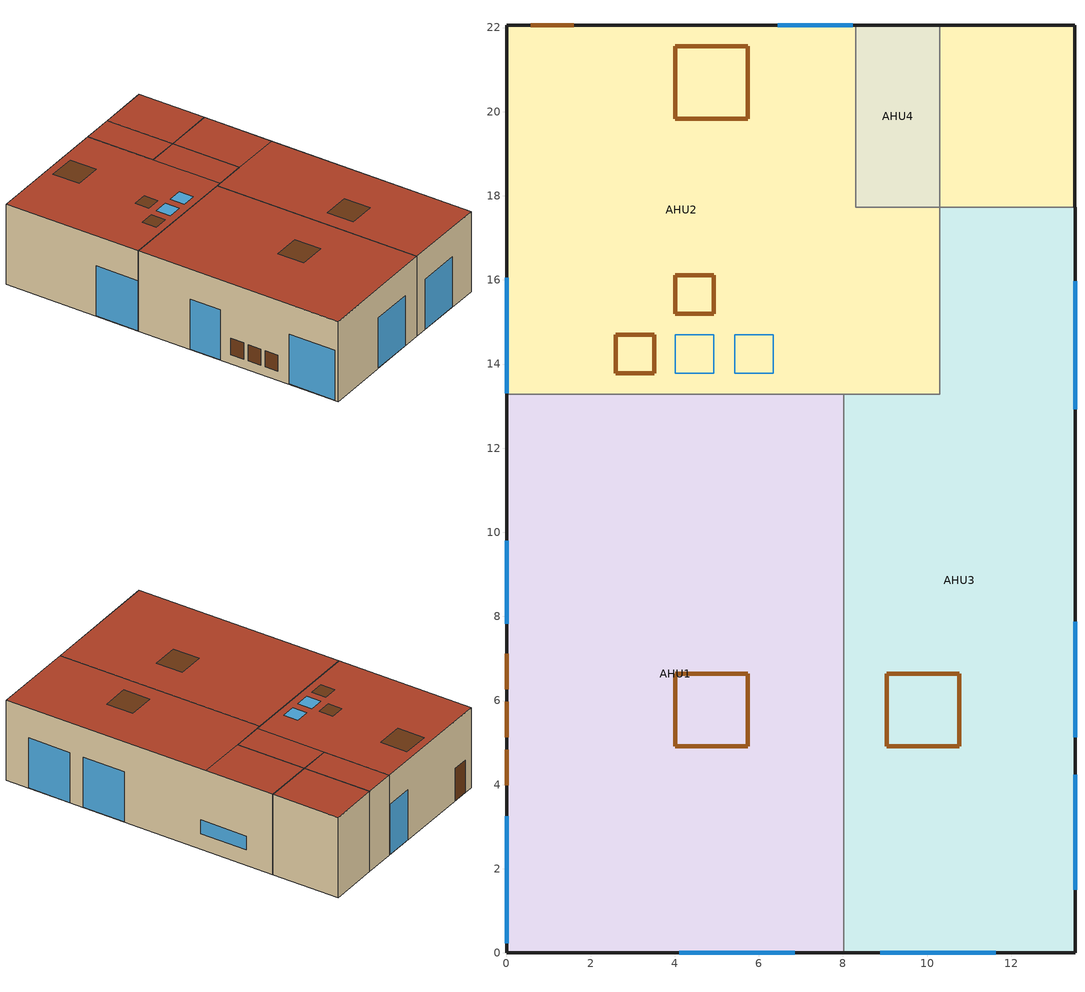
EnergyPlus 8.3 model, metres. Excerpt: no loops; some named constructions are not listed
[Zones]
AHU1
 floor othersidecoefficients (ExtSlabCarpet 4in ClimateZone 1-8): 8.02,13.28 8.02,0 0,0 0,13.28 z0
 wall outside (Nudura 11 in ICF): 0,13.28 0,0 8.02,0 z0:5.3
 wall to AHU2 (Interior Wall): 8.02,13.28 0,13.28 z0:5.3
 wall to AHU3 (Air Wall): 8.02,0 8.02,13.28 z0:5.3
 window (ViewGlassNoTint_Construction): 0,9.8 0,7.82 / 0,3.25 0,0.23 / 4.11,0 6.85,0 z0.03:3.33
 door (Exterior Door): 0,4.83 0,3.99 / 0,5.97 0,5.13 / 0,7.11 0,6.27 z0.61:1.68
 door (Aluminum_PV_Support): 5.74,4.91 5.74,6.64 4.01,6.64 4.01,4.91 z5.3
 roof outside (WF Roof): 8.02,0 8.02,13.28 0,13.28 0,0 z5.3
AHU2
 floor othersidecoefficients (ExtSlabCarpet 4in ClimateZone 1-8): 8.3,22.06 8.3,17.72 10.29,17.72 10.29,13.28 0,13.28 0,22.06 z0; 13.52,22.06 13.52,17.72 10.29,17.72 10.29,22.06 z0
 wall outside (Nudura 11 in ICF): 8.3,22.06 0,22.06 0,13.28 / 13.52,17.72 13.52,22.06 10.29,22.06 z0:5.3
 wall to AHU4 (Interior Wall): 10.29,22.06 10.29,17.72 8.3,17.72 8.3,22.06 z0:5.3
 wall to AHU3 (Interior Wall): 10.29,17.72 13.52,17.72 / 8.02,13.28 10.29,13.28 z0:5.3
 wall to AHU3 (Air Wall): 10.29,13.28 10.29,17.72 z0:5.3
 window (ViewGlassNoTint_Construction): 8.23,22.06 6.45,22.06 / 0,16.05 0,13.3 z0.03:3.33
 door (Exterior Door): 1.6,22.06 0.58,22.06 z0:2.13; 3.51,13.78 3.51,14.69 2.6,14.69 2.6,13.78 z5.3; 4.93,15.19 4.93,16.11 4.01,16.11 4.01,15.19 z5.3
 door (Aluminum_PV_Support): 5.74,19.83 5.74,21.56 4.01,21.56 4.01,19.83 z5.3
 roof outside (WF Roof): 13.52,17.72 13.52,22.06 10.29,22.06 10.29,17.72 z5.3; 10.29,13.28 10.29,17.72 8.3,17.72 8.3,13.28 z5.3; 0,13.28 8.3,13.28 8.3,22.06 0,22.06 z5.3
 skylight (SolaTube): 6.34,13.78 6.34,14.69 5.43,14.69 5.43,13.78 z5.3; 4.93,13.78 4.93,14.69 4.01,14.69 4.01,13.78 z5.3
AHU3
 floor othersidecoefficients (ExtSlabCarpet 4in ClimateZone 1-8): 13.52,17.72 13.52,0 8.02,0 8.02,13.28 10.29,13.28 10.29,17.72 z0
 wall outside (Nudura 11 in ICF): 8.02,0 13.52,0 13.52,17.72 z0:5.3
 window (ViewGlassNoTint_Construction): 13.52,5.13 13.52,7.87 / 13.52,1.5 13.52,4.24 / 8.88,0 11.63,0 z0.03:3.33; 13.52,12.92 13.52,15.97 z1.02:1.93
 door (Aluminum_PV_Support): 10.77,4.91 10.77,6.64 9.04,6.64 9.04,4.91 z5.3
 roof outside (WF Roof): 13.52,13.28 13.52,17.72 10.29,17.72 10.29,13.28 z5.3; 13.52,0 13.52,13.28 8.02,13.28 8.02,0 z5.3
AHU4
 floor othersidecoefficients (ExtSlabCarpet 4in ClimateZone 1-8): 10.29,22.06 10.29,17.72 8.3,17.72 8.3,22.06 z0
 wall outside (Nudura 11 in ICF): 10.29,22.06 8.3,22.06 z0:5.3
 roof outside (WF Roof): 10.29,17.72 10.29,22.06 8.3,22.06 8.3,17.72 z5.3
[Schedule:Compact]
Hialeah_Occupancy: Through: 3/8, For: Weekdays SummerDesignDay, Until: 06:00, 0, Until: 07:00, 0.2, Until: 09:00, 0.5, Until: 12:00, 0.75, Until: 14:00, 1, Until: 17:00, 0.75, Until: 18:00, 1, Until: 19:00, 0.2, Until: 24:00, 0, For: Saturday, Until: 06:00, 0, Until: 07:00, 0.2, Until: 09:00, 0.5, Until: 12:00, 0.75, Until: 14:00, 1, Until: 16:00, 0.75, Until: 17:00, 0.5, Until: 24:00, 0, For: Sunday Holidays WinterDesignDay AllOtherDays, Until: 24:00, 0, Through: 11/1, For: Weekdays SummerDesignDay, Until: 05:00, 0, Until: 06:00, 0.2, Until: 08:00, 0.5, Until: 11:00, 0.75, Until: 13:00, 1, Until: 16:00, 0.75, Until: 17:00, 1, Until: 18:00, 0.2, Until: 24:00, 0, For: Saturday, Until: 05:00, 0, Until: 06:00, 0.2, Until: 08:00, 0.5, Until: 11:00, 0.75, Until: 13:00, 1, Until: 15:00, 0.75, Until: 16:00, 0.5, Until: 24:00, 0, For: Sunday Holidays WinterDesignDay AllOtherDays, Until: 24:00, 0, Through: 12/31, For: Weekdays SummerDesignDay, Until: 06:00, 0, Until: 07:00, 0.2, Until: 09:00, 0.5, Until: 12:00, 0.75, Until: 14:00, 1, Until: 17:00, 0.75, Until: 18:00, 1, Until: 19:00, 0.2, Until: 24:00, 0, For: Saturday, Until: 06:00, 0, Until: 07:00, 0.2, Until: 09:00, 0.5, Until: 12:00, 0.75, Until: 14:00, 1, Until: 16:00, 0.75, Until: 17:00, 0.5, Until: 24:00, 0, For: Sunday Holidays WinterDesignDay AllOtherDays, Until: 24:00, 0
Hialeah HtgSetp Electrical: Through: 3/25, For: Weekdays SummerDesignDay, Until: 07:00, 18.33, Until: 19:00, 19.44, Until: 24:00, 18.33, For: Saturday, Until: 08:00, 18.33, Until: 17:00, 19.44, Until: 24:00, 18.33, For: Sunday Holidays WinterDesignDay AllOtherDays, Until: 24:00, 18.33, Through: 12/31, For: AllOtherDays, Until: 24:00, 18.33
Hialeah ClgSetp Electrical: Through: 3/25, For: Weekdays SummerDesignDay, Until: 07:00, 25.56, Until: 19:00, 22.22, Until: 24:00, 25.56, For: Saturday, Until: 08:00, 25.56, Until: 17:00, 22.22, Until: 24:00, 25.56, For: Sunday Holidays WinterDesignDay AllOtherDays, Until: 24:00, 25.56, Through: 12/31, For: AllOtherDays, Until: 24:00, 25.56
Infiltration_Schedule: Any Number, Through: 3/8, For: Weekdays SummerDesignDay, Until: 08:00, 0.1, Until: 18:00, 1, Until: 24:00, 0.1, For: Saturday, Until: 08:00, 0.1, Until: 15:00, 1, Until: 24:00, 0.1, For: Sunday Holidays WinterDesignDay AllOtherDays, Until: 24:00, 0.1, Through: 11/1, For: Weekdays SummerDesignDay, Until: 07:00, 0.1, Until: 17:00, 1, Until: 24:00, 0.1, For: Saturday, Until: 07:00, 0.1, Until: 14:00, 1, Until: 24:00, 0.1, For: Sunday Holidays WinterDesignDay AllOtherDays, Until: 24:00, 0.1, Through: 12/31, For: Weekdays SummerDesignDay, Until: 08:00, 0.1, Until: 18:00, 1, Until: 24:00, 0.1, For: Saturday, Until: 08:00, 0.1, Until: 15:00, 1, Until: 24:00, 0.1, For: Sunday Holidays WinterDesignDay AllOtherDays, Until: 24:00, 0.1
Hialeah ClgSetp: Any Number, Through: 3/8, For: SummerDesignDay, Until: 24:00, 22.22, For: Weekdays, Until: 07:00, 25.56, Until: 19:00, 22.22, Until: 24:00, 25.56, For: Saturday, Until: 08:00, 25.56, Until: 17:00, 22.22, Until: 24:00, 25.56, For: Sunday AllOtherDays, Until: 24:00, 25.56, Through: 11/1, For: SummerDesignDay, Until: 24:00, 22.22, For: Weekdays, Until: 06:00, 25.56, Until: 18:00, 22.22, Until: 24:00, 25.56, For: Saturday, Until: 07:00, 25.56, Until: 16:00, 22.22, Until: 24:00, 25.56, For: Sunday AllOtherDays, Until: 24:00, 25.56, Through: 12/31, For: SummerDesignDay, Until: 24:00, 22.22, For: Weekdays, Until: 07:00, 25.56, Until: 19:00, 22.22, Until: 24:00, 25.56, For: Saturday, Until: 08:00, 25.56, Until: 17:00, 22.22, Until: 24:00, 25.56, For: Sunday	AllOtherDays, Until: 24:00, 25.56
WattsPerPerson: Through: 12/31, For: AllDays, Until: 24:00, 120
[Table:TwoIndependentVariables]
VRFHeatCapFT: BiQuadratic, LinearInterpolationOfTable, 15, 26.7, -20.2, 13.3, 0.662346, 0.991975, Temperature, Temperature, Dimensionless, 1, 15, -20.2, 0.756173, 15, -18, 0.804321, 15, -15.3, 0.867901, 15, -12.8, 0.951852, 15, -10, 0.991975, 15, -7.2, 0.991975, 15, -5, 0.991975, 15, -2.2, 0.991975, 15, 0, 0.991975, 15, 2.2, 0.991975, 15, 5, 0.991975, 15, 6.1, 0.991975, 15, 7.8, 0.991975, 15, 10.6, 0.991975, 15, 13.3, 0.991975, 16.1, -20.2, 0.756173, 16.1, -18, 0.804321, 16.1, -15.3, 0.867901, 16.1, -12.8, 0.931481, 16.1, -10, 0.955556, 16.1, -7.2, 0.955556, 16.1, -5, 0.955556, 16.1, -2.2, 0.955556, 16.1, 0, 0.955556, 16.1, 2.2, 0.955556, 16.1, 5, 0.955556, 16.1, 6.1, 0.955556, 16.1, 7.8, 0.955556, 16.1, 10.6, 0.955556, 16.1, 13.3, 0.955556, 17.8, -20.2, 0.756173, 17.8, -18, 0.804321, 17.8, -15.3, 0.867901, 17.8, -12.8, 0.9, 17.8, -10, 0.900617, 17.8, -7.2, 0.900617, 17.8, -5, 0.900617, 17.8, -2.2, 0.900617, 17.8, 0, 0.900617, 17.8, 2.2, 0.900617, 17.8, 5, 0.900617, 17.8, 6.1, 0.900617, 17.8, 7.8, 0.900617, 17.8, 10.6, 0.900617, 17.8, 13.3, 0.900617, 19.4, -20.2, 0.753704, 19.4, -18, 0.801235, 19.4, -15.3, 0.843827, 19.4, -12.8, 0.859877, 19.4, -10, 0.860494, 19.4, -7.2, 0.860494, 19.4, -5, 0.860494, 19.4, -2.2, 0.860494, 19.4, 0, 0.860494, 19.4, 2.2, 0.860494, 19.4, 5, 0.860494, 19.4, 6.1, 0.860494, 19.4, 7.8, 0.860494, 19.4, 10.6, 0.860494, 19.4, 13.3, 0.860494, 21.1, -20.2, 0.751235, 21.1, -18, 0.797531, 21.1, -15.3, 0.82037, 21.1, -12.8, 0.82037, 21.1, -10, 0.82037, 21.1, -7.2, 0.82037, 21.1, -5, 0.82037, 21.1, -2.2, 0.82037, 21.1, 0, 0.82037, 21.1, 2.2, 0.82037, 21.1, 5, 0.82037, 21.1, 6.1, 0.82037, 21.1, 7.8, 0.82037, 21.1, 10.6, 0.82037, 21.1, 13.3, 0.82037, 22.8, -20.2, 0.744444, 22.8, -18, 0.764815, 22.8, -15.3, 0.769136, 22.8, -12.8, 0.769136, 22.8, -10, 0.769136, 22.8, -7.2, 0.769136, 22.8, -5, 0.769136, 22.8, -2.2, 0.769136, 22.8, 0, 0.769136, 22.8, 2.2, 0.769136, 22.8, 5, 0.769136, 22.8, 6.1, 0.769136, 22.8, 7.8, 0.769136, 22.8, 10.6, 0.769136, 22.8, 13.3, 0.769136, 24.4, -20.2, 0.72963, 24.4, -18, 0.725309, 24.4, -15.3, 0.723457, 24.4, -12.8, 0.723457, 24.4, -10, 0.723457, 24.4, -7.2, 0.723457, 24.4, -5, 0.723457, 24.4, -2.2, 0.723457, 24.4, 0, 0.723457, 24.4, 2.2, 0.723457, 24.4, 5, 0.723457, 24.4, 6.1, 0.723457, 24.4, 7.8, 0.723457, 24.4, 10.6, 0.723457, 24.4, 13.3, 0.723457, 26.7, -20.2, 0.709877, 26.7, -18, 0.672222, 26.7, -15.3, 0.662346, 26.7, -12.8, 0.662346, 26.7, -10, 0.662346, 26.7, -7.2, 0.662346, 26.7, -5, 0.662346, 26.7, -2.2, 0.662346, 26.7, 0, 0.662346, 26.7, 2.2, 0.662346, 26.7, 5, 0.662346, 26.7, 6.1, 0.662346, 26.7, 7.8, 0.662346, 26.7, 10.6, 0.662346, 26.7, 13.3, 0.662346
VRFHeatEIRFT: BiQuadratic, LinearInterpolationOfTable, 15, 26.7, -20.2, 13.3, 0.497525, 1.04811, Temperature, Temperature, Dimensionless, 1, 15, -20.2, 0.763589, 15, -18, 0.80742, 15, -15.3, 0.862786, 15, -12.8, 0.917383, 15, -10, 0.978901, 15, -7.2, 0.990435, 15, -5, 0.940452, 15, -2.2, 0.890469, 15, 0, 0.840486, 15, 2.2, 0.790503, 15, 5, 0.741289, 15, 6.1, 0.726678, 15, 7.8, 0.708223, 15, 10.6, 0.679771, 15, 13.3, 0.649012, 16.1, -20.2, 0.780506, 16.1, -18, 0.824337, 16.1, -15.3, 0.879703, 16.1, -12.8, 0.9343, 16.1, -10, 0.988128, 16.1, -7.2, 0.975056, 16.1, -5, 0.925073, 16.1, -2.2, 0.875859, 16.1, 0, 0.825875, 16.1, 2.2, 0.775892, 16.1, 5, 0.727447, 16.1, 6.1, 0.713606, 16.1, 7.8, 0.69515, 16.1, 10.6, 0.667467, 16.1, 13.3, 0.636708, 17.8, -20.2, 0.806651, 17.8, -18, 0.850482, 17.8, -15.3, 0.905079, 17.8, -12.8, 0.960445, 17.8, -10, 1.00274, 17.8, -7.2, 0.951987, 17.8, -5, 0.902773, 17.8, -2.2, 0.853558, 17.8, 0, 0.803575, 17.8, 2.2, 0.754361, 17.8, 5, 0.705916, 17.8, 6.1, 0.692843, 17.8, 7.8, 0.675157, 17.8, 10.6, 0.647474, 17.8, 13.3, 0.618253, 19.4, -20.2, 0.8451, 19.4, -18, 0.888931, 19.4, -15.3, 0.943528, 19.4, -12.8, 0.971211, 19.4, -10, 0.969673, 19.4, -7.2, 0.921228, 19.4, -5, 0.872783, 19.4, -2.2, 0.824337, 19.4, 0, 0.776661, 19.4, 2.2, 0.728216, 19.4, 5, 0.681309, 19.4, 6.1, 0.668236, 19.4, 7.8, 0.651319, 19.4, 10.6, 0.625174, 19.4, 13.3, 0.596722, 21.1, -20.2, 0.883548, 21.1, -18, 0.92738, 21.1, -15.3, 0.981977, 21.1, -12.8, 0.982746, 21.1, -10, 0.937376, 21.1, -7.2, 0.8897, 21.1, -5, 0.842793, 21.1, -2.2, 0.795885, 21.1, 0, 0.748978, 21.1, 2.2, 0.702071, 21.1, 5, 0.656702, 21.1, 6.1, 0.644398, 21.1, 7.8, 0.627481, 21.1, 10.6, 0.602105, 21.1, 13.3, 0.575191, 22.8, -20.2, 0.960445, 22.8, -18, 0.988897, 22.8, -15.3, 0.968904, 22.8, -12.8, 0.925842, 22.8, -10, 0.883548, 22.8, -7.2, 0.838948, 22.8, -5, 0.795885, 22.8, -2.2, 0.752823, 22.8, 0, 0.709761, 22.8, 2.2, 0.665929, 22.8, 5, 0.624405, 22.8, 6.1, 0.612101, 22.8, 7.8, 0.596722, 22.8, 10.6, 0.572115, 22.8, 13.3, 0.546739, 24.4, -20.2, 0.998125, 24.4, -18, 0.993511, 24.4, -15.3, 0.94199, 24.4, -12.8, 0.898928, 24.4, -10, 0.857403, 24.4, -7.2, 0.813572, 24.4, -5, 0.770509, 24.4, -2.2, 0.727447, 24.4, 0, 0.685154, 24.4, 2.2, 0.642091, 24.4, 5, 0.599798, 24.4, 6.1, 0.588263, 24.4, 7.8, 0.573653, 24.4, 10.6, 0.550584, 24.4, 13.3, 0.525208, 26.7, -20.2, 1.04811, 26.7, -18, 0.999663, 26.7, -15.3, 0.905848, 26.7, -12.8, 0.863555, 26.7, -10, 0.822031, 26.7, -7.2, 0.778968, 26.7, -5, 0.736675, 26.7, -2.2, 0.694381, 26.7, 0, 0.652088, 26.7, 2.2, 0.609794, 26.7, 5, 0.56827, 26.7, 6.1, 0.557504, 26.7, 7.8, 0.542894, 26.7, 10.6, 0.521363, 26.7, 13.3, 0.497525
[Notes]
Made AHU4 thermostat the master for VRF system so AHU4 would still cool while other zones are off for thermal response analysis
Removed Carpet from Floor Construction to see effect of thermal mass
Added more internal mass for interior walls and drop ceiling
Added insulation under slab (HialeahGroundInsulation)
Added schedule for actual temps to make output easy for octave to read (HialeahAHU1TempActual)
Removed the following variables for GenOpt
Changed reference to load schedule files for GenOpt .\LoadScheduleFiles\HialeahActualTemps.csv
